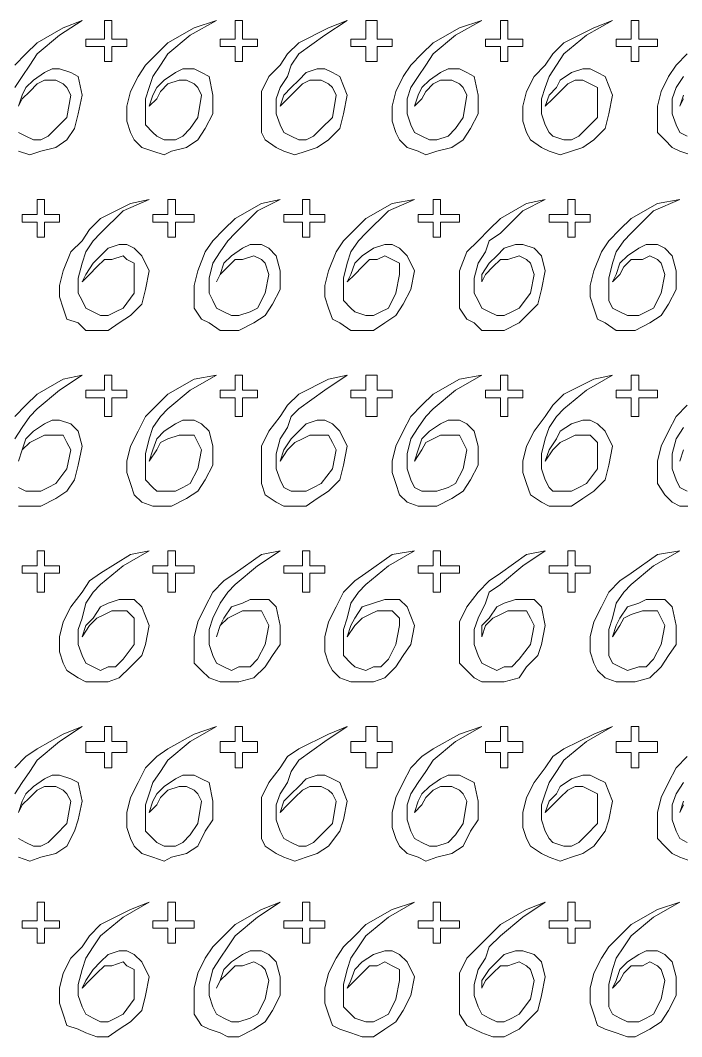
# Model space of a CAD drawing. Extents: x -66030 to 95157, y -13132 to 45879.
# Drawn here: x -7191 to -6500, y 26478 to 27540 of the extents above; entities that cross this region are included whole.
import ezdxf

# ---------------------------------------------------------------- set-up
doc = ezdxf.new("R2010")
doc.units = 0
doc.header["$LTSCALE"] = 100
doc.header["$MEASUREMENT"] = 0
doc.layers.get('0').update_dxf_attribs({"linetype": 'CONTINUOUS'})

msp = doc.modelspace()

# ---------------------------------------------------------------- linework, layer by layer
at = {"lineweight": 0}
for points in [[(-7197.3, 27469.6), (-7189.5, 27481.3), (-7181.7, 27493.1), (-7173.9, 27504.8), (-7150.5, 27524.3), (-7127, 27539.9), (-7146.6, 27532.1), (-7173.9, 27516.5), (-7185.6, 27504.8), (-7197.3, 27493.1)], [(-6494.3, 27504.8), (-6506, 27493.1), (-6513.8, 27481.3), (-6521.6, 27465.7), (-6525.5, 27450.1), (-6525.5, 27434.5), (-6525.5, 27422.8), (-6517.7, 27414.9), (-6509.9, 27407.1), (-6502.1, 27403.2), (-6490.4, 27399.3)], [(-7193.4, 27403.2), (-7181.7, 27399.3), (-7170, 27403.2), (-7154.4, 27407.1), (-7142.7, 27414.9), (-7134.8, 27426.7), (-7130.9, 27442.3), (-7127, 27461.8), (-7130.9, 27481.3), (-7138.7, 27485.3), (-7150.5, 27489.2), (-7158.3, 27489.2), (-7166.1, 27485.3), (-7177.8, 27477.4), (-7185.6, 27469.6), (-7189.5, 27461.8), (-7193.4, 27450.1)], [(-7193.4, 27450.1), (-7189.5, 27457.9), (-7181.7, 27465.7), (-7173.9, 27473.5), (-7166.1, 27477.4), (-7154.4, 27477.4), (-7146.6, 27473.5), (-7142.7, 27469.6), (-7138.7, 27461.8), (-7142.7, 27438.4), (-7154.4, 27426.7), (-7162.2, 27418.9), (-7170, 27414.9), (-7177.8, 27414.9), (-7185.6, 27418.9), (-7193.4, 27422.8)], [(-6494.3, 27418.9), (-6502.1, 27422.8), (-6506, 27430.6), (-6509.9, 27442.3), (-6509.9, 27457.9), (-6506, 27469.6), (-6498.2, 27481.3)], [(-6498.2, 27461.8), (-6502.1, 27450.1), (-6502.1, 27450.1), (-6498.2, 27457.9)], [(-7197.3, 27102.5), (-7189.5, 27114.2), (-7181.7, 27125.9), (-7173.9, 27133.7), (-7150.5, 27153.2), (-7127, 27168.9), (-7146.6, 27165), (-7173.9, 27149.3), (-7185.6, 27137.6), (-7197.3, 27125.9)], [(-6494.3, 27137.6), (-6506, 27125.9), (-6513.8, 27110.3), (-6521.6, 27094.7), (-6525.5, 27079), (-6525.5, 27067.3), (-6525.5, 27055.6), (-6517.7, 27043.9), (-6509.9, 27036.1), (-6502.1, 27032.2), (-6490.4, 27032.2)], [(-7193.4, 27032.2), (-7181.7, 27032.2), (-7170, 27032.2), (-7154.4, 27040), (-7142.7, 27047.8), (-7134.8, 27059.5), (-7130.9, 27075.1), (-7127, 27094.7), (-7130.9, 27110.3), (-7138.7, 27118.1), (-7150.5, 27122), (-7158.3, 27122), (-7166.1, 27118.1), (-7177.8, 27110.3), (-7185.6, 27102.5), (-7189.5, 27090.8), (-7193.4, 27079)], [(-6494.3, 27047.8), (-6502.1, 27051.7), (-6506, 27059.5), (-6509.9, 27071.2), (-6509.9, 27086.8), (-6506, 27102.5), (-6498.2, 27114.2)], [(-7193.4, 27079), (-7189.5, 27090.8), (-7181.7, 27098.6), (-7173.9, 27102.5), (-7166.1, 27106.4), (-7154.4, 27106.4), (-7146.6, 27106.4), (-7142.7, 27098.6), (-7138.7, 27090.8), (-7142.7, 27071.2), (-7154.4, 27055.6), (-7162.2, 27051.7), (-7170, 27047.8), (-7177.8, 27047.8), (-7185.6, 27047.8), (-7193.4, 27051.7)], [(-6498.2, 27090.8), (-6502.1, 27079), (-6502.1, 27079), (-6498.2, 27090.8)], [(-7197.3, 26731.4), (-7189.5, 26743.1), (-7181.7, 26754.8), (-7173.9, 26766.6), (-7150.5, 26786.1), (-7127, 26801.7), (-7146.6, 26793.9), (-7173.9, 26778.3), (-7185.6, 26770.5), (-7197.3, 26758.7)], [(-6494.3, 26770.5), (-6506, 26758.7), (-6513.8, 26743.1), (-6521.6, 26727.5), (-6525.5, 26711.9), (-6525.5, 26696.3), (-6525.5, 26684.5), (-6517.7, 26676.7), (-6509.9, 26668.9), (-6502.1, 26665), (-6490.4, 26661.1)], [(-7193.4, 26665), (-7181.7, 26661.1), (-7170, 26665), (-7154.4, 26668.9), (-7142.7, 26676.7), (-7134.8, 26692.3), (-7130.9, 26704.1), (-7127, 26723.6), (-7130.9, 26743.1), (-7138.7, 26747), (-7150.5, 26750.9), (-7158.3, 26750.9), (-7166.1, 26747), (-7177.8, 26739.2), (-7185.6, 26731.4), (-7189.5, 26723.6), (-7193.4, 26711.9)], [(-6494.3, 26680.6), (-6502.1, 26684.5), (-6506, 26692.3), (-6509.9, 26704.1), (-6509.9, 26719.7), (-6506, 26731.4), (-6498.2, 26743.1)], [(-7193.4, 26711.9), (-7189.5, 26719.7), (-7181.7, 26727.5), (-7173.9, 26735.3), (-7166.1, 26739.2), (-7154.4, 26739.2), (-7146.6, 26735.3), (-7142.7, 26731.4), (-7138.7, 26723.6), (-7142.7, 26700.2), (-7154.4, 26688.4), (-7162.2, 26680.6), (-7170, 26676.7), (-7177.8, 26676.7), (-7185.6, 26680.6), (-7193.4, 26684.5)], [(-6498.2, 26723.6), (-6502.1, 26711.9), (-6502.1, 26711.9), (-6498.2, 26719.7)]]:
    msp.add_lwpolyline(points, dxfattribs=at)
for points in [[(-7123.1, 27520.4), (-7115.3, 27520.4), (-7103.6, 27520.4), (-7103.6, 27532.1), (-7103.6, 27539.9), (-7099.7, 27539.9), (-7095.8, 27539.9), (-7095.8, 27532.1), (-7095.8, 27520.4), (-7088, 27520.4), (-7080.2, 27520.4), (-7080.2, 27516.5), (-7080.2, 27512.6), (-7088, 27512.6), (-7095.8, 27512.6), (-7095.8, 27504.8), (-7095.8, 27497), (-7099.7, 27497), (-7103.6, 27497), (-7103.6, 27504.8), (-7103.6, 27512.6), (-7115.3, 27512.6), (-7123.1, 27512.6), (-7123.1, 27516.5), (-7123.1, 27520.4)], [(-7056.7, 27450.1), (-7048.9, 27457.9), (-7045, 27465.7), (-7037.2, 27473.5), (-7025.5, 27477.4), (-7017.7, 27477.4), (-7009.9, 27473.5), (-7005.9, 27469.6), (-7002, 27461.8), (-7005.9, 27438.4), (-7013.8, 27426.7), (-7021.6, 27418.9), (-7029.4, 27414.9), (-7041.1, 27414.9), (-7048.9, 27418.9), (-7052.8, 27422.8), (-7060.6, 27430.6), (-7060.6, 27442.3), (-7060.6, 27457.9), (-7056.7, 27469.6), (-7052.8, 27481.3), (-7045, 27493.1), (-7037.2, 27504.8), (-7013.8, 27524.3), (-6986.4, 27539.9), (-7009.9, 27532.1), (-7037.2, 27516.5), (-7048.9, 27504.8), (-7060.6, 27493.1), (-7068.4, 27481.3), (-7076.3, 27465.7), (-7080.2, 27450.1), (-7080.2, 27434.5), (-7076.3, 27422.8), (-7072.3, 27414.9), (-7064.5, 27407.1), (-7052.8, 27403.2), (-7041.1, 27399.3), (-7033.3, 27403.2), (-7017.7, 27407.1), (-7005.9, 27414.9), (-6998.1, 27426.7), (-6990.3, 27442.3), (-6990.3, 27461.8), (-6994.2, 27481.3), (-7002, 27485.3), (-7009.9, 27489.2), (-7021.6, 27489.2), (-7029.4, 27485.3), (-7041.1, 27477.4), (-7048.9, 27469.6), (-7052.8, 27461.8), (-7056.7, 27450.1)], [(-6982.5, 27520.4), (-6974.7, 27520.4), (-6966.9, 27520.4), (-6966.9, 27532.1), (-6966.9, 27539.9), (-6963, 27539.9), (-6959.1, 27539.9), (-6959.1, 27532.1), (-6959.1, 27520.4), (-6951.3, 27520.4), (-6943.4, 27520.4), (-6943.4, 27516.5), (-6943.4, 27512.6), (-6951.3, 27512.6), (-6959.1, 27512.6), (-6959.1, 27504.8), (-6959.1, 27497), (-6963, 27497), (-6966.9, 27497), (-6966.9, 27504.8), (-6966.9, 27512.6), (-6974.7, 27512.6), (-6982.5, 27512.6), (-6982.5, 27516.5), (-6982.5, 27520.4)], [(-6920, 27450.1), (-6912.2, 27457.9), (-6904.4, 27465.7), (-6896.6, 27473.5), (-6888.8, 27477.4), (-6877, 27477.4), (-6869.2, 27473.5), (-6865.3, 27469.6), (-6861.4, 27461.8), (-6865.3, 27438.4), (-6877, 27426.7), (-6884.9, 27418.9), (-6892.7, 27414.9), (-6900.5, 27414.9), (-6908.3, 27418.9), (-6916.1, 27422.8), (-6920, 27430.6), (-6923.9, 27442.3), (-6923.9, 27457.9), (-6920, 27469.6), (-6912.2, 27481.3), (-6908.3, 27493.1), (-6900.5, 27504.8), (-6873.1, 27524.3), (-6849.7, 27539.9), (-6869.2, 27532.1), (-6900.5, 27516.5), (-6912.2, 27504.8), (-6920, 27493.1), (-6931.7, 27481.3), (-6939.5, 27465.7), (-6939.5, 27450.1), (-6939.5, 27434.5), (-6939.5, 27422.8), (-6935.6, 27414.9), (-6923.9, 27407.1), (-6916.1, 27403.2), (-6904.4, 27399.3), (-6892.7, 27403.2), (-6881, 27407.1), (-6869.2, 27414.9), (-6857.5, 27426.7), (-6853.6, 27442.3), (-6849.7, 27461.8), (-6857.5, 27481.3), (-6865.3, 27485.3), (-6873.1, 27489.2), (-6881, 27489.2), (-6892.7, 27485.3), (-6900.5, 27477.4), (-6908.3, 27469.6), (-6916.1, 27461.8), (-6920, 27450.1)], [(-6845.8, 27520.4), (-6838, 27520.4), (-6830.2, 27520.4), (-6830.2, 27532.1), (-6830.2, 27539.9), (-6822.4, 27539.9), (-6818.5, 27539.9), (-6818.5, 27532.1), (-6818.5, 27520.4), (-6810.6, 27520.4), (-6802.8, 27520.4), (-6802.8, 27516.5), (-6802.8, 27512.6), (-6810.6, 27512.6), (-6818.5, 27512.6), (-6818.5, 27504.8), (-6818.5, 27497), (-6822.4, 27497), (-6830.2, 27497), (-6830.2, 27504.8), (-6830.2, 27512.6), (-6838, 27512.6), (-6845.8, 27512.6), (-6845.8, 27516.5), (-6845.8, 27520.4)], [(-6779.4, 27450.1), (-6771.6, 27457.9), (-6767.7, 27465.7), (-6759.9, 27473.5), (-6752.1, 27477.4), (-6740.3, 27477.4), (-6732.5, 27473.5), (-6728.6, 27469.6), (-6724.7, 27461.8), (-6728.6, 27438.4), (-6736.4, 27426.7), (-6744.2, 27418.9), (-6756, 27414.9), (-6763.8, 27414.9), (-6771.6, 27418.9), (-6779.4, 27422.8), (-6783.3, 27430.6), (-6787.2, 27442.3), (-6787.2, 27457.9), (-6783.3, 27469.6), (-6775.5, 27481.3), (-6767.7, 27493.1), (-6759.9, 27504.8), (-6736.4, 27524.3), (-6709.1, 27539.9), (-6732.5, 27532.1), (-6759.9, 27516.5), (-6771.6, 27504.8), (-6783.3, 27493.1), (-6791.1, 27481.3), (-6798.9, 27465.7), (-6802.8, 27450.1), (-6802.8, 27434.5), (-6798.9, 27422.8), (-6795, 27414.9), (-6787.2, 27407.1), (-6775.5, 27403.2), (-6767.7, 27399.3), (-6756, 27403.2), (-6740.3, 27407.1), (-6728.6, 27414.9), (-6720.8, 27426.7), (-6713, 27442.3), (-6713, 27461.8), (-6716.9, 27481.3), (-6724.7, 27485.3), (-6732.5, 27489.2), (-6744.2, 27489.2), (-6752.1, 27485.3), (-6763.8, 27477.4), (-6771.6, 27469.6), (-6775.5, 27461.8), (-6779.4, 27450.1)], [(-6705.2, 27520.4), (-6697.4, 27520.4), (-6689.6, 27520.4), (-6689.6, 27532.1), (-6689.6, 27539.9), (-6685.7, 27539.9), (-6681.7, 27539.9), (-6681.7, 27532.1), (-6681.7, 27520.4), (-6673.9, 27520.4), (-6666.1, 27520.4), (-6666.1, 27516.5), (-6666.1, 27512.6), (-6673.9, 27512.6), (-6681.7, 27512.6), (-6681.7, 27504.8), (-6681.7, 27497), (-6685.7, 27497), (-6689.6, 27497), (-6689.6, 27504.8), (-6689.6, 27512.6), (-6697.4, 27512.6), (-6705.2, 27512.6), (-6705.2, 27516.5), (-6705.2, 27520.4)], [(-6642.7, 27450.1), (-6634.9, 27457.9), (-6627.1, 27465.7), (-6619.3, 27473.5), (-6611.4, 27477.4), (-6603.6, 27477.4), (-6595.8, 27473.5), (-6588, 27469.6), (-6588, 27461.8), (-6588, 27438.4), (-6599.7, 27426.7), (-6607.5, 27418.9), (-6615.3, 27414.9), (-6623.2, 27414.9), (-6634.9, 27418.9), (-6638.8, 27422.8), (-6642.7, 27430.6), (-6646.6, 27442.3), (-6646.6, 27457.9), (-6642.7, 27469.6), (-6638.8, 27481.3), (-6631, 27493.1), (-6623.2, 27504.8), (-6599.7, 27524.3), (-6572.4, 27539.9), (-6591.9, 27532.1), (-6623.2, 27516.5), (-6634.9, 27504.8), (-6642.7, 27493.1), (-6654.4, 27481.3), (-6662.2, 27465.7), (-6666.1, 27450.1), (-6666.1, 27434.5), (-6662.2, 27422.8), (-6658.3, 27414.9), (-6646.6, 27407.1), (-6638.8, 27403.2), (-6627.1, 27399.3), (-6615.3, 27403.2), (-6603.6, 27407.1), (-6591.9, 27414.9), (-6580.2, 27426.7), (-6576.3, 27442.3), (-6572.4, 27461.8), (-6580.2, 27481.3), (-6588, 27485.3), (-6595.8, 27489.2), (-6603.6, 27489.2), (-6615.3, 27485.3), (-6627.1, 27477.4), (-6631, 27469.6), (-6638.8, 27461.8), (-6642.7, 27450.1)], [(-6568.5, 27520.4), (-6560.7, 27520.4), (-6552.9, 27520.4), (-6552.9, 27532.1), (-6552.9, 27539.9), (-6548.9, 27539.9), (-6545, 27539.9), (-6545, 27532.1), (-6545, 27520.4), (-6533.3, 27520.4), (-6525.5, 27520.4), (-6525.5, 27516.5), (-6525.5, 27512.6), (-6533.3, 27512.6), (-6545, 27512.6), (-6545, 27504.8), (-6545, 27497), (-6548.9, 27497), (-6552.9, 27497), (-6552.9, 27504.8), (-6552.9, 27512.6), (-6560.7, 27512.6), (-6568.5, 27512.6), (-6568.5, 27516.5), (-6568.5, 27520.4)], [(-7189.5, 27336.8), (-7181.7, 27336.8), (-7173.9, 27336.8), (-7173.9, 27344.6), (-7173.9, 27352.5), (-7170, 27352.5), (-7166.1, 27352.5), (-7166.1, 27344.6), (-7166.1, 27336.8), (-7158.3, 27336.8), (-7150.5, 27336.8), (-7150.5, 27332.9), (-7150.5, 27329), (-7158.3, 27329), (-7166.1, 27329), (-7166.1, 27321.2), (-7166.1, 27313.4), (-7170, 27313.4), (-7173.9, 27313.4), (-7173.9, 27321.2), (-7173.9, 27329), (-7181.7, 27329), (-7189.5, 27329), (-7189.5, 27332.9), (-7189.5, 27336.8)], [(-7127, 27266.5), (-7119.2, 27274.3), (-7111.4, 27282.1), (-7103.6, 27290), (-7095.8, 27290), (-7084.1, 27293.9), (-7080.2, 27290), (-7072.3, 27286.1), (-7072.3, 27274.3), (-7072.3, 27254.8), (-7084.1, 27239.2), (-7091.9, 27235.3), (-7099.7, 27231.4), (-7107.5, 27231.4), (-7115.3, 27235.3), (-7123.1, 27239.2), (-7127, 27247), (-7130.9, 27254.8), (-7130.9, 27270.4), (-7127, 27286.1), (-7123.1, 27297.8), (-7115.3, 27309.5), (-7107.5, 27317.3), (-7084.1, 27340.7), (-7056.7, 27352.5), (-7076.3, 27348.5), (-7107.5, 27332.9), (-7119.2, 27321.2), (-7127, 27309.5), (-7138.7, 27297.8), (-7146.6, 27278.2), (-7150.5, 27262.6), (-7150.5, 27250.9), (-7146.6, 27239.2), (-7142.7, 27227.5), (-7130.9, 27223.6), (-7123.1, 27215.7), (-7111.4, 27215.7), (-7099.7, 27215.7), (-7088, 27223.6), (-7076.3, 27231.4), (-7064.5, 27243.1), (-7060.6, 27258.7), (-7056.7, 27278.2), (-7064.5, 27293.9), (-7072.3, 27301.7), (-7080.2, 27305.6), (-7088, 27305.6), (-7099.7, 27301.7), (-7107.5, 27293.9), (-7115.3, 27286.1), (-7123.1, 27274.3), (-7127, 27266.5)], [(-7052.8, 27336.8), (-7045, 27336.8), (-7037.2, 27336.8), (-7037.2, 27344.6), (-7037.2, 27352.5), (-7033.3, 27352.5), (-7029.4, 27352.5), (-7029.4, 27344.6), (-7029.4, 27336.8), (-7017.7, 27336.8), (-7009.9, 27336.8), (-7009.9, 27332.9), (-7009.9, 27329), (-7017.7, 27329), (-7029.4, 27329), (-7029.4, 27321.2), (-7029.4, 27313.4), (-7033.3, 27313.4), (-7037.2, 27313.4), (-7037.2, 27321.2), (-7037.2, 27329), (-7045, 27329), (-7052.8, 27329), (-7052.8, 27332.9), (-7052.8, 27336.8)], [(-6986.4, 27266.5), (-6982.5, 27274.3), (-6974.7, 27282.1), (-6966.9, 27290), (-6959.1, 27290), (-6947.4, 27293.9), (-6939.5, 27290), (-6935.6, 27286.1), (-6931.7, 27274.3), (-6935.6, 27254.8), (-6943.4, 27239.2), (-6951.3, 27235.3), (-6963, 27231.4), (-6970.8, 27231.4), (-6978.6, 27235.3), (-6986.4, 27239.2), (-6990.3, 27247), (-6994.2, 27254.8), (-6994.2, 27270.4), (-6990.3, 27286.1), (-6982.5, 27297.8), (-6974.7, 27309.5), (-6966.9, 27317.3), (-6943.4, 27340.7), (-6920, 27352.5), (-6939.5, 27348.5), (-6966.9, 27332.9), (-6978.6, 27321.2), (-6990.3, 27309.5), (-6998.1, 27297.8), (-7005.9, 27278.2), (-7009.9, 27262.6), (-7009.9, 27250.9), (-7009.9, 27239.2), (-7002, 27227.5), (-6994.2, 27223.6), (-6982.5, 27215.7), (-6974.7, 27215.7), (-6963, 27215.7), (-6947.4, 27223.6), (-6935.6, 27231.4), (-6927.8, 27243.1), (-6920, 27258.7), (-6920, 27278.2), (-6923.9, 27293.9), (-6931.7, 27301.7), (-6939.5, 27305.6), (-6951.3, 27305.6), (-6959.1, 27301.7), (-6970.8, 27293.9), (-6978.6, 27286.1), (-6982.5, 27274.3), (-6986.4, 27266.5)], [(-6916.1, 27336.8), (-6904.4, 27336.8), (-6896.6, 27336.8), (-6896.6, 27344.6), (-6896.6, 27352.5), (-6892.7, 27352.5), (-6888.8, 27352.5), (-6888.8, 27344.6), (-6888.8, 27336.8), (-6881, 27336.8), (-6873.1, 27336.8), (-6873.1, 27332.9), (-6873.1, 27329), (-6881, 27329), (-6888.8, 27329), (-6888.8, 27321.2), (-6888.8, 27313.4), (-6892.7, 27313.4), (-6896.6, 27313.4), (-6896.6, 27321.2), (-6896.6, 27329), (-6904.4, 27329), (-6916.1, 27329), (-6916.1, 27332.9), (-6916.1, 27336.8)], [(-6849.7, 27266.5), (-6841.9, 27274.3), (-6834.1, 27282.1), (-6826.3, 27290), (-6818.5, 27290), (-6810.6, 27293.9), (-6802.8, 27290), (-6795, 27286.1), (-6795, 27274.3), (-6798.9, 27254.8), (-6806.7, 27239.2), (-6814.6, 27235.3), (-6822.4, 27231.4), (-6830.2, 27231.4), (-6841.9, 27235.3), (-6845.8, 27239.2), (-6853.6, 27247), (-6853.6, 27254.8), (-6853.6, 27270.4), (-6849.7, 27286.1), (-6845.8, 27297.8), (-6838, 27309.5), (-6830.2, 27317.3), (-6806.7, 27340.7), (-6779.4, 27352.5), (-6802.8, 27348.5), (-6830.2, 27332.9), (-6841.9, 27321.2), (-6853.6, 27309.5), (-6861.4, 27297.8), (-6869.2, 27278.2), (-6873.1, 27262.6), (-6873.1, 27250.9), (-6869.2, 27239.2), (-6865.3, 27227.5), (-6857.5, 27223.6), (-6845.8, 27215.7), (-6834.1, 27215.7), (-6822.4, 27215.7), (-6810.6, 27223.6), (-6798.9, 27231.4), (-6791.1, 27243.1), (-6783.3, 27258.7), (-6779.4, 27278.2), (-6787.2, 27293.9), (-6795, 27301.7), (-6802.8, 27305.6), (-6810.6, 27305.6), (-6822.4, 27301.7), (-6834.1, 27293.9), (-6841.9, 27286.1), (-6845.8, 27274.3), (-6849.7, 27266.5)], [(-6775.5, 27336.8), (-6767.7, 27336.8), (-6759.9, 27336.8), (-6759.9, 27344.6), (-6759.9, 27352.5), (-6756, 27352.5), (-6752.1, 27352.5), (-6752.1, 27344.6), (-6752.1, 27336.8), (-6744.2, 27336.8), (-6732.5, 27336.8), (-6732.5, 27332.9), (-6732.5, 27329), (-6744.2, 27329), (-6752.1, 27329), (-6752.1, 27321.2), (-6752.1, 27313.4), (-6756, 27313.4), (-6759.9, 27313.4), (-6759.9, 27321.2), (-6759.9, 27329), (-6767.7, 27329), (-6775.5, 27329), (-6775.5, 27332.9), (-6775.5, 27336.8)], [(-6709.1, 27266.5), (-6705.2, 27274.3), (-6697.4, 27282.1), (-6689.6, 27290), (-6681.7, 27290), (-6670, 27293.9), (-6662.2, 27290), (-6658.3, 27286.1), (-6654.4, 27274.3), (-6658.3, 27254.8), (-6670, 27239.2), (-6677.8, 27235.3), (-6685.7, 27231.4), (-6693.5, 27231.4), (-6701.3, 27235.3), (-6709.1, 27239.2), (-6713, 27247), (-6716.9, 27254.8), (-6716.9, 27270.4), (-6713, 27286.1), (-6705.2, 27297.8), (-6701.3, 27309.5), (-6689.6, 27317.3), (-6666.1, 27340.7), (-6642.7, 27352.5), (-6662.2, 27348.5), (-6689.6, 27332.9), (-6701.3, 27321.2), (-6713, 27309.5), (-6724.7, 27297.8), (-6732.5, 27278.2), (-6732.5, 27262.6), (-6732.5, 27250.9), (-6732.5, 27239.2), (-6724.7, 27227.5), (-6716.9, 27223.6), (-6709.1, 27215.7), (-6697.4, 27215.7), (-6685.7, 27215.7), (-6670, 27223.6), (-6662.2, 27231.4), (-6650.5, 27243.1), (-6646.6, 27258.7), (-6642.7, 27278.2), (-6646.6, 27293.9), (-6654.4, 27301.7), (-6666.1, 27305.6), (-6673.9, 27305.6), (-6685.7, 27301.7), (-6693.5, 27293.9), (-6701.3, 27286.1), (-6709.1, 27274.3), (-6709.1, 27266.5)], [(-6638.8, 27336.8), (-6631, 27336.8), (-6619.3, 27336.8), (-6619.3, 27344.6), (-6619.3, 27352.5), (-6615.3, 27352.5), (-6611.4, 27352.5), (-6611.4, 27344.6), (-6611.4, 27336.8), (-6603.6, 27336.8), (-6595.8, 27336.8), (-6595.8, 27332.9), (-6595.8, 27329), (-6603.6, 27329), (-6611.4, 27329), (-6611.4, 27321.2), (-6611.4, 27313.4), (-6615.3, 27313.4), (-6619.3, 27313.4), (-6619.3, 27321.2), (-6619.3, 27329), (-6631, 27329), (-6638.8, 27329), (-6638.8, 27332.9), (-6638.8, 27336.8)], [(-6572.4, 27266.5), (-6564.6, 27274.3), (-6560.7, 27282.1), (-6552.9, 27290), (-6541.1, 27290), (-6533.3, 27293.9), (-6525.5, 27290), (-6521.6, 27286.1), (-6517.7, 27274.3), (-6521.6, 27254.8), (-6529.4, 27239.2), (-6537.2, 27235.3), (-6545, 27231.4), (-6556.8, 27231.4), (-6564.6, 27235.3), (-6572.4, 27239.2), (-6576.3, 27247), (-6576.3, 27254.8), (-6576.3, 27270.4), (-6572.4, 27286.1), (-6568.5, 27297.8), (-6560.7, 27309.5), (-6552.9, 27317.3), (-6529.4, 27340.7), (-6502.1, 27352.5), (-6525.5, 27348.5), (-6552.9, 27332.9), (-6564.6, 27321.2), (-6576.3, 27309.5), (-6584.1, 27297.8), (-6591.9, 27278.2), (-6595.8, 27262.6), (-6595.8, 27250.9), (-6591.9, 27239.2), (-6588, 27227.5), (-6580.2, 27223.6), (-6568.5, 27215.7), (-6556.8, 27215.7), (-6548.9, 27215.7), (-6533.3, 27223.6), (-6521.6, 27231.4), (-6513.8, 27243.1), (-6506, 27258.7), (-6506, 27278.2), (-6509.9, 27293.9), (-6517.7, 27301.7), (-6525.5, 27305.6), (-6537.2, 27305.6), (-6545, 27301.7), (-6556.8, 27293.9), (-6564.6, 27286.1), (-6568.5, 27274.3), (-6572.4, 27266.5)], [(-7123.1, 27153.2), (-7115.3, 27153.2), (-7103.6, 27153.2), (-7103.6, 27161.1), (-7103.6, 27168.9), (-7099.7, 27168.9), (-7095.8, 27168.9), (-7095.8, 27161.1), (-7095.8, 27153.2), (-7088, 27153.2), (-7080.2, 27153.2), (-7080.2, 27149.3), (-7080.2, 27145.4), (-7088, 27145.4), (-7095.8, 27145.4), (-7095.8, 27137.6), (-7095.8, 27125.9), (-7099.7, 27125.9), (-7103.6, 27125.9), (-7103.6, 27137.6), (-7103.6, 27145.4), (-7115.3, 27145.4), (-7123.1, 27145.4), (-7123.1, 27149.3), (-7123.1, 27153.2)], [(-7056.7, 27079), (-7048.9, 27090.8), (-7045, 27098.6), (-7037.2, 27102.5), (-7025.5, 27106.4), (-7017.7, 27106.4), (-7009.9, 27106.4), (-7005.9, 27098.6), (-7002, 27090.8), (-7005.9, 27071.2), (-7013.8, 27055.6), (-7021.6, 27051.7), (-7029.4, 27047.8), (-7041.1, 27047.8), (-7048.9, 27047.8), (-7052.8, 27051.7), (-7060.6, 27059.5), (-7060.6, 27071.2), (-7060.6, 27086.8), (-7056.7, 27102.5), (-7052.8, 27114.2), (-7045, 27125.9), (-7037.2, 27133.7), (-7013.8, 27153.2), (-6986.4, 27168.9), (-7009.9, 27165), (-7037.2, 27149.3), (-7048.9, 27137.6), (-7060.6, 27125.9), (-7068.4, 27110.3), (-7076.3, 27094.7), (-7080.2, 27079), (-7080.2, 27067.3), (-7076.3, 27055.6), (-7072.3, 27043.9), (-7064.5, 27036.1), (-7052.8, 27032.2), (-7041.1, 27032.2), (-7033.3, 27032.2), (-7017.7, 27040), (-7005.9, 27047.8), (-6998.1, 27059.5), (-6990.3, 27075.1), (-6990.3, 27094.7), (-6994.2, 27110.3), (-7002, 27118.1), (-7009.9, 27122), (-7021.6, 27122), (-7029.4, 27118.1), (-7041.1, 27110.3), (-7048.9, 27102.5), (-7052.8, 27090.8), (-7056.7, 27079)], [(-6982.5, 27153.2), (-6974.7, 27153.2), (-6966.9, 27153.2), (-6966.9, 27161.1), (-6966.9, 27168.9), (-6963, 27168.9), (-6959.1, 27168.9), (-6959.1, 27161.1), (-6959.1, 27153.2), (-6951.3, 27153.2), (-6943.4, 27153.2), (-6943.4, 27149.3), (-6943.4, 27145.4), (-6951.3, 27145.4), (-6959.1, 27145.4), (-6959.1, 27137.6), (-6959.1, 27125.9), (-6963, 27125.9), (-6966.9, 27125.9), (-6966.9, 27137.6), (-6966.9, 27145.4), (-6974.7, 27145.4), (-6982.5, 27145.4), (-6982.5, 27149.3), (-6982.5, 27153.2)], [(-6920, 27079), (-6912.2, 27090.8), (-6904.4, 27098.6), (-6896.6, 27102.5), (-6888.8, 27106.4), (-6877, 27106.4), (-6869.2, 27106.4), (-6865.3, 27098.6), (-6861.4, 27090.8), (-6865.3, 27071.2), (-6877, 27055.6), (-6884.9, 27051.7), (-6892.7, 27047.8), (-6900.5, 27047.8), (-6908.3, 27047.8), (-6916.1, 27051.7), (-6920, 27059.5), (-6923.9, 27071.2), (-6923.9, 27086.8), (-6920, 27102.5), (-6912.2, 27114.2), (-6908.3, 27125.9), (-6900.5, 27133.7), (-6873.1, 27153.2), (-6849.7, 27168.9), (-6869.2, 27165), (-6900.5, 27149.3), (-6912.2, 27137.6), (-6920, 27125.9), (-6931.7, 27110.3), (-6939.5, 27094.7), (-6939.5, 27079), (-6939.5, 27067.3), (-6939.5, 27055.6), (-6935.6, 27043.9), (-6923.9, 27036.1), (-6916.1, 27032.2), (-6904.4, 27032.2), (-6892.7, 27032.2), (-6881, 27040), (-6869.2, 27047.8), (-6857.5, 27059.5), (-6853.6, 27075.1), (-6849.7, 27094.7), (-6857.5, 27110.3), (-6865.3, 27118.1), (-6873.1, 27122), (-6881, 27122), (-6892.7, 27118.1), (-6900.5, 27110.3), (-6908.3, 27102.5), (-6916.1, 27090.8), (-6920, 27079)], [(-6845.8, 27153.2), (-6838, 27153.2), (-6830.2, 27153.2), (-6830.2, 27161.1), (-6830.2, 27168.9), (-6822.4, 27168.9), (-6818.5, 27168.9), (-6818.5, 27161.1), (-6818.5, 27153.2), (-6810.6, 27153.2), (-6802.8, 27153.2), (-6802.8, 27149.3), (-6802.8, 27145.4), (-6810.6, 27145.4), (-6818.5, 27145.4), (-6818.5, 27137.6), (-6818.5, 27125.9), (-6822.4, 27125.9), (-6830.2, 27125.9), (-6830.2, 27137.6), (-6830.2, 27145.4), (-6838, 27145.4), (-6845.8, 27145.4), (-6845.8, 27149.3), (-6845.8, 27153.2)], [(-6779.4, 27079), (-6771.6, 27090.8), (-6767.7, 27098.6), (-6759.9, 27102.5), (-6752.1, 27106.4), (-6740.3, 27106.4), (-6732.5, 27106.4), (-6728.6, 27098.6), (-6724.7, 27090.8), (-6728.6, 27071.2), (-6736.4, 27055.6), (-6744.2, 27051.7), (-6756, 27047.8), (-6763.8, 27047.8), (-6771.6, 27047.8), (-6779.4, 27051.7), (-6783.3, 27059.5), (-6787.2, 27071.2), (-6787.2, 27086.8), (-6783.3, 27102.5), (-6775.5, 27114.2), (-6767.7, 27125.9), (-6759.9, 27133.7), (-6736.4, 27153.2), (-6709.1, 27168.9), (-6732.5, 27165), (-6759.9, 27149.3), (-6771.6, 27137.6), (-6783.3, 27125.9), (-6791.1, 27110.3), (-6798.9, 27094.7), (-6802.8, 27079), (-6802.8, 27067.3), (-6798.9, 27055.6), (-6795, 27043.9), (-6787.2, 27036.1), (-6775.5, 27032.2), (-6767.7, 27032.2), (-6756, 27032.2), (-6740.3, 27040), (-6728.6, 27047.8), (-6720.8, 27059.5), (-6713, 27075.1), (-6713, 27094.7), (-6716.9, 27110.3), (-6724.7, 27118.1), (-6732.5, 27122), (-6744.2, 27122), (-6752.1, 27118.1), (-6763.8, 27110.3), (-6771.6, 27102.5), (-6775.5, 27090.8), (-6779.4, 27079)], [(-6705.2, 27153.2), (-6697.4, 27153.2), (-6689.6, 27153.2), (-6689.6, 27161.1), (-6689.6, 27168.9), (-6685.7, 27168.9), (-6681.7, 27168.9), (-6681.7, 27161.1), (-6681.7, 27153.2), (-6673.9, 27153.2), (-6666.1, 27153.2), (-6666.1, 27149.3), (-6666.1, 27145.4), (-6673.9, 27145.4), (-6681.7, 27145.4), (-6681.7, 27137.6), (-6681.7, 27125.9), (-6685.7, 27125.9), (-6689.6, 27125.9), (-6689.6, 27137.6), (-6689.6, 27145.4), (-6697.4, 27145.4), (-6705.2, 27145.4), (-6705.2, 27149.3), (-6705.2, 27153.2)], [(-6642.7, 27079), (-6634.9, 27090.8), (-6627.1, 27098.6), (-6619.3, 27102.5), (-6611.4, 27106.4), (-6603.6, 27106.4), (-6595.8, 27106.4), (-6588, 27098.6), (-6588, 27090.8), (-6588, 27071.2), (-6599.7, 27055.6), (-6607.5, 27051.7), (-6615.3, 27047.8), (-6623.2, 27047.8), (-6634.9, 27047.8), (-6638.8, 27051.7), (-6642.7, 27059.5), (-6646.6, 27071.2), (-6646.6, 27086.8), (-6642.7, 27102.5), (-6638.8, 27114.2), (-6631, 27125.9), (-6623.2, 27133.7), (-6599.7, 27153.2), (-6572.4, 27168.9), (-6591.9, 27165), (-6623.2, 27149.3), (-6634.9, 27137.6), (-6642.7, 27125.9), (-6654.4, 27110.3), (-6662.2, 27094.7), (-6666.1, 27079), (-6666.1, 27067.3), (-6662.2, 27055.6), (-6658.3, 27043.9), (-6646.6, 27036.1), (-6638.8, 27032.2), (-6627.1, 27032.2), (-6615.3, 27032.2), (-6603.6, 27040), (-6591.9, 27047.8), (-6580.2, 27059.5), (-6576.3, 27075.1), (-6572.4, 27094.7), (-6580.2, 27110.3), (-6588, 27118.1), (-6595.8, 27122), (-6603.6, 27122), (-6615.3, 27118.1), (-6627.1, 27110.3), (-6631, 27102.5), (-6638.8, 27090.8), (-6642.7, 27079)], [(-6568.5, 27153.2), (-6560.7, 27153.2), (-6552.9, 27153.2), (-6552.9, 27161.1), (-6552.9, 27168.9), (-6548.9, 27168.9), (-6545, 27168.9), (-6545, 27161.1), (-6545, 27153.2), (-6533.3, 27153.2), (-6525.5, 27153.2), (-6525.5, 27149.3), (-6525.5, 27145.4), (-6533.3, 27145.4), (-6545, 27145.4), (-6545, 27137.6), (-6545, 27125.9), (-6548.9, 27125.9), (-6552.9, 27125.9), (-6552.9, 27137.6), (-6552.9, 27145.4), (-6560.7, 27145.4), (-6568.5, 27145.4), (-6568.5, 27149.3), (-6568.5, 27153.2)], [(-7189.5, 26969.7), (-7181.7, 26969.7), (-7173.9, 26969.7), (-7173.9, 26977.5), (-7173.9, 26985.3), (-7170, 26985.3), (-7166.1, 26985.3), (-7166.1, 26977.5), (-7166.1, 26969.7), (-7158.3, 26969.7), (-7150.5, 26969.7), (-7150.5, 26965.8), (-7150.5, 26961.9), (-7158.3, 26961.9), (-7166.1, 26961.9), (-7166.1, 26950.1), (-7166.1, 26942.3), (-7170, 26942.3), (-7173.9, 26942.3), (-7173.9, 26950.1), (-7173.9, 26961.9), (-7181.7, 26961.9), (-7189.5, 26961.9), (-7189.5, 26965.8), (-7189.5, 26969.7)], [(-7127, 26895.5), (-7119.2, 26907.2), (-7111.4, 26915), (-7103.6, 26918.9), (-7095.8, 26922.8), (-7084.1, 26922.8), (-7080.2, 26922.8), (-7072.3, 26915), (-7072.3, 26907.2), (-7072.3, 26887.6), (-7084.1, 26872), (-7091.9, 26864.2), (-7099.7, 26864.2), (-7107.5, 26860.3), (-7115.3, 26864.2), (-7123.1, 26868.1), (-7127, 26875.9), (-7130.9, 26887.6), (-7130.9, 26903.3), (-7127, 26915), (-7123.1, 26930.6), (-7115.3, 26942.3), (-7107.5, 26950.1), (-7084.1, 26969.7), (-7056.7, 26985.3), (-7076.3, 26981.4), (-7107.5, 26961.9), (-7119.2, 26954), (-7127, 26942.3), (-7138.7, 26926.7), (-7146.6, 26911.1), (-7150.5, 26895.5), (-7150.5, 26879.8), (-7146.6, 26868.1), (-7142.7, 26860.3), (-7130.9, 26852.5), (-7123.1, 26848.6), (-7111.4, 26848.6), (-7099.7, 26848.6), (-7088, 26852.5), (-7076.3, 26864.2), (-7064.5, 26875.9), (-7060.6, 26887.6), (-7056.7, 26907.2), (-7064.5, 26926.7), (-7072.3, 26934.5), (-7080.2, 26934.5), (-7088, 26934.5), (-7099.7, 26930.6), (-7107.5, 26926.7), (-7115.3, 26915), (-7123.1, 26907.2), (-7127, 26895.5)], [(-7052.8, 26969.7), (-7045, 26969.7), (-7037.2, 26969.7), (-7037.2, 26977.5), (-7037.2, 26985.3), (-7033.3, 26985.3), (-7029.4, 26985.3), (-7029.4, 26977.5), (-7029.4, 26969.7), (-7017.7, 26969.7), (-7009.9, 26969.7), (-7009.9, 26965.8), (-7009.9, 26961.9), (-7017.7, 26961.9), (-7029.4, 26961.9), (-7029.4, 26950.1), (-7029.4, 26942.3), (-7033.3, 26942.3), (-7037.2, 26942.3), (-7037.2, 26950.1), (-7037.2, 26961.9), (-7045, 26961.9), (-7052.8, 26961.9), (-7052.8, 26965.8), (-7052.8, 26969.7)], [(-6986.4, 26895.5), (-6982.5, 26907.2), (-6974.7, 26915), (-6966.9, 26918.9), (-6959.1, 26922.8), (-6947.4, 26922.8), (-6939.5, 26922.8), (-6935.6, 26915), (-6931.7, 26907.2), (-6935.6, 26887.6), (-6943.4, 26872), (-6951.3, 26864.2), (-6963, 26864.2), (-6970.8, 26860.3), (-6978.6, 26864.2), (-6986.4, 26868.1), (-6990.3, 26875.9), (-6994.2, 26887.6), (-6994.2, 26903.3), (-6990.3, 26915), (-6982.5, 26930.6), (-6974.7, 26942.3), (-6966.9, 26950.1), (-6943.4, 26969.7), (-6920, 26985.3), (-6939.5, 26981.4), (-6966.9, 26961.9), (-6978.6, 26954), (-6990.3, 26942.3), (-6998.1, 26926.7), (-7005.9, 26911.1), (-7009.9, 26895.5), (-7009.9, 26879.8), (-7009.9, 26868.1), (-7002, 26860.3), (-6994.2, 26852.5), (-6982.5, 26848.6), (-6974.7, 26848.6), (-6963, 26848.6), (-6947.4, 26852.5), (-6935.6, 26864.2), (-6927.8, 26875.9), (-6920, 26887.6), (-6920, 26907.2), (-6923.9, 26926.7), (-6931.7, 26934.5), (-6939.5, 26934.5), (-6951.3, 26934.5), (-6959.1, 26930.6), (-6970.8, 26926.7), (-6978.6, 26915), (-6982.5, 26907.2), (-6986.4, 26895.5)], [(-6916.1, 26969.7), (-6904.4, 26969.7), (-6896.6, 26969.7), (-6896.6, 26977.5), (-6896.6, 26985.3), (-6892.7, 26985.3), (-6888.8, 26985.3), (-6888.8, 26977.5), (-6888.8, 26969.7), (-6881, 26969.7), (-6873.1, 26969.7), (-6873.1, 26965.8), (-6873.1, 26961.9), (-6881, 26961.9), (-6888.8, 26961.9), (-6888.8, 26950.1), (-6888.8, 26942.3), (-6892.7, 26942.3), (-6896.6, 26942.3), (-6896.6, 26950.1), (-6896.6, 26961.9), (-6904.4, 26961.9), (-6916.1, 26961.9), (-6916.1, 26965.8), (-6916.1, 26969.7)], [(-6849.7, 26895.5), (-6841.9, 26907.2), (-6834.1, 26915), (-6826.3, 26918.9), (-6818.5, 26922.8), (-6810.6, 26922.8), (-6802.8, 26922.8), (-6795, 26915), (-6795, 26907.2), (-6798.9, 26887.6), (-6806.7, 26872), (-6814.6, 26864.2), (-6822.4, 26864.2), (-6830.2, 26860.3), (-6841.9, 26864.2), (-6845.8, 26868.1), (-6853.6, 26875.9), (-6853.6, 26887.6), (-6853.6, 26903.3), (-6849.7, 26915), (-6845.8, 26930.6), (-6838, 26942.3), (-6830.2, 26950.1), (-6806.7, 26969.7), (-6779.4, 26985.3), (-6802.8, 26981.4), (-6830.2, 26961.9), (-6841.9, 26954), (-6853.6, 26942.3), (-6861.4, 26926.7), (-6869.2, 26911.1), (-6873.1, 26895.5), (-6873.1, 26879.8), (-6869.2, 26868.1), (-6865.3, 26860.3), (-6857.5, 26852.5), (-6845.8, 26848.6), (-6834.1, 26848.6), (-6822.4, 26848.6), (-6810.6, 26852.5), (-6798.9, 26864.2), (-6791.1, 26875.9), (-6783.3, 26887.6), (-6779.4, 26907.2), (-6787.2, 26926.7), (-6795, 26934.5), (-6802.8, 26934.5), (-6810.6, 26934.5), (-6822.4, 26930.6), (-6834.1, 26926.7), (-6841.9, 26915), (-6845.8, 26907.2), (-6849.7, 26895.5)], [(-6775.5, 26969.7), (-6767.7, 26969.7), (-6759.9, 26969.7), (-6759.9, 26977.5), (-6759.9, 26985.3), (-6756, 26985.3), (-6752.1, 26985.3), (-6752.1, 26977.5), (-6752.1, 26969.7), (-6744.2, 26969.7), (-6732.5, 26969.7), (-6732.5, 26965.8), (-6732.5, 26961.9), (-6744.2, 26961.9), (-6752.1, 26961.9), (-6752.1, 26950.1), (-6752.1, 26942.3), (-6756, 26942.3), (-6759.9, 26942.3), (-6759.9, 26950.1), (-6759.9, 26961.9), (-6767.7, 26961.9), (-6775.5, 26961.9), (-6775.5, 26965.8), (-6775.5, 26969.7)], [(-6709.1, 26895.5), (-6705.2, 26907.2), (-6697.4, 26915), (-6689.6, 26918.9), (-6681.7, 26922.8), (-6670, 26922.8), (-6662.2, 26922.8), (-6658.3, 26915), (-6654.4, 26907.2), (-6658.3, 26887.6), (-6670, 26872), (-6677.8, 26864.2), (-6685.7, 26864.2), (-6693.5, 26860.3), (-6701.3, 26864.2), (-6709.1, 26868.1), (-6713, 26875.9), (-6716.9, 26887.6), (-6716.9, 26903.3), (-6713, 26915), (-6705.2, 26930.6), (-6701.3, 26942.3), (-6689.6, 26950.1), (-6666.1, 26969.7), (-6642.7, 26985.3), (-6662.2, 26981.4), (-6689.6, 26961.9), (-6701.3, 26954), (-6713, 26942.3), (-6724.7, 26926.7), (-6732.5, 26911.1), (-6732.5, 26895.5), (-6732.5, 26879.8), (-6732.5, 26868.1), (-6724.7, 26860.3), (-6716.9, 26852.5), (-6709.1, 26848.6), (-6697.4, 26848.6), (-6685.7, 26848.6), (-6670, 26852.5), (-6662.2, 26864.2), (-6650.5, 26875.9), (-6646.6, 26887.6), (-6642.7, 26907.2), (-6646.6, 26926.7), (-6654.4, 26934.5), (-6666.1, 26934.5), (-6673.9, 26934.5), (-6685.7, 26930.6), (-6693.5, 26926.7), (-6701.3, 26915), (-6709.1, 26907.2), (-6709.1, 26895.5)], [(-6638.8, 26969.7), (-6631, 26969.7), (-6619.3, 26969.7), (-6619.3, 26977.5), (-6619.3, 26985.3), (-6615.3, 26985.3), (-6611.4, 26985.3), (-6611.4, 26977.5), (-6611.4, 26969.7), (-6603.6, 26969.7), (-6595.8, 26969.7), (-6595.8, 26965.8), (-6595.8, 26961.9), (-6603.6, 26961.9), (-6611.4, 26961.9), (-6611.4, 26950.1), (-6611.4, 26942.3), (-6615.3, 26942.3), (-6619.3, 26942.3), (-6619.3, 26950.1), (-6619.3, 26961.9), (-6631, 26961.9), (-6638.8, 26961.9), (-6638.8, 26965.8), (-6638.8, 26969.7)], [(-6572.4, 26895.5), (-6564.6, 26907.2), (-6560.7, 26915), (-6552.9, 26918.9), (-6541.1, 26922.8), (-6533.3, 26922.8), (-6525.5, 26922.8), (-6521.6, 26915), (-6517.7, 26907.2), (-6521.6, 26887.6), (-6529.4, 26872), (-6537.2, 26864.2), (-6545, 26864.2), (-6556.8, 26860.3), (-6564.6, 26864.2), (-6572.4, 26868.1), (-6576.3, 26875.9), (-6576.3, 26887.6), (-6576.3, 26903.3), (-6572.4, 26915), (-6568.5, 26930.6), (-6560.7, 26942.3), (-6552.9, 26950.1), (-6529.4, 26969.7), (-6502.1, 26985.3), (-6525.5, 26981.4), (-6552.9, 26961.9), (-6564.6, 26954), (-6576.3, 26942.3), (-6584.1, 26926.7), (-6591.9, 26911.1), (-6595.8, 26895.5), (-6595.8, 26879.8), (-6591.9, 26868.1), (-6588, 26860.3), (-6580.2, 26852.5), (-6568.5, 26848.6), (-6556.8, 26848.6), (-6548.9, 26848.6), (-6533.3, 26852.5), (-6521.6, 26864.2), (-6513.8, 26875.9), (-6506, 26887.6), (-6506, 26907.2), (-6509.9, 26926.7), (-6517.7, 26934.5), (-6525.5, 26934.5), (-6537.2, 26934.5), (-6545, 26930.6), (-6556.8, 26926.7), (-6564.6, 26915), (-6568.5, 26907.2), (-6572.4, 26895.5)], [(-7123.1, 26786.1), (-7115.3, 26786.1), (-7103.6, 26786.1), (-7103.6, 26793.9), (-7103.6, 26801.7), (-7099.7, 26801.7), (-7095.8, 26801.7), (-7095.8, 26793.9), (-7095.8, 26786.1), (-7088, 26786.1), (-7080.2, 26786.1), (-7080.2, 26778.3), (-7080.2, 26774.4), (-7088, 26774.4), (-7095.8, 26774.4), (-7095.8, 26766.6), (-7095.8, 26758.7), (-7099.7, 26758.7), (-7103.6, 26758.7), (-7103.6, 26766.6), (-7103.6, 26774.4), (-7115.3, 26774.4), (-7123.1, 26774.4), (-7123.1, 26778.3), (-7123.1, 26786.1)], [(-7056.7, 26711.9), (-7048.9, 26719.7), (-7045, 26727.5), (-7037.2, 26735.3), (-7025.5, 26739.2), (-7017.7, 26739.2), (-7009.9, 26735.3), (-7005.9, 26731.4), (-7002, 26723.6), (-7005.9, 26700.2), (-7013.8, 26688.4), (-7021.6, 26680.6), (-7029.4, 26676.7), (-7041.1, 26676.7), (-7048.9, 26680.6), (-7052.8, 26684.5), (-7060.6, 26692.3), (-7060.6, 26704.1), (-7060.6, 26719.7), (-7056.7, 26731.4), (-7052.8, 26743.1), (-7045, 26754.8), (-7037.2, 26766.6), (-7013.8, 26786.1), (-6986.4, 26801.7), (-7009.9, 26793.9), (-7037.2, 26778.3), (-7048.9, 26770.5), (-7060.6, 26758.7), (-7068.4, 26743.1), (-7076.3, 26727.5), (-7080.2, 26711.9), (-7080.2, 26696.3), (-7076.3, 26684.5), (-7072.3, 26676.7), (-7064.5, 26668.9), (-7052.8, 26665), (-7041.1, 26661.1), (-7033.3, 26665), (-7017.7, 26668.9), (-7005.9, 26676.7), (-6998.1, 26692.3), (-6990.3, 26704.1), (-6990.3, 26723.6), (-6994.2, 26743.1), (-7002, 26747), (-7009.9, 26750.9), (-7021.6, 26750.9), (-7029.4, 26747), (-7041.1, 26739.2), (-7048.9, 26731.4), (-7052.8, 26723.6), (-7056.7, 26711.9)], [(-6982.5, 26786.1), (-6974.7, 26786.1), (-6966.9, 26786.1), (-6966.9, 26793.9), (-6966.9, 26801.7), (-6963, 26801.7), (-6959.1, 26801.7), (-6959.1, 26793.9), (-6959.1, 26786.1), (-6951.3, 26786.1), (-6943.4, 26786.1), (-6943.4, 26778.3), (-6943.4, 26774.4), (-6951.3, 26774.4), (-6959.1, 26774.4), (-6959.1, 26766.6), (-6959.1, 26758.7), (-6963, 26758.7), (-6966.9, 26758.7), (-6966.9, 26766.6), (-6966.9, 26774.4), (-6974.7, 26774.4), (-6982.5, 26774.4), (-6982.5, 26778.3), (-6982.5, 26786.1)], [(-6920, 26711.9), (-6912.2, 26719.7), (-6904.4, 26727.5), (-6896.6, 26735.3), (-6888.8, 26739.2), (-6877, 26739.2), (-6869.2, 26735.3), (-6865.3, 26731.4), (-6861.4, 26723.6), (-6865.3, 26700.2), (-6877, 26688.4), (-6884.9, 26680.6), (-6892.7, 26676.7), (-6900.5, 26676.7), (-6908.3, 26680.6), (-6916.1, 26684.5), (-6920, 26692.3), (-6923.9, 26704.1), (-6923.9, 26719.7), (-6920, 26731.4), (-6912.2, 26743.1), (-6908.3, 26754.8), (-6900.5, 26766.6), (-6873.1, 26786.1), (-6849.7, 26801.7), (-6869.2, 26793.9), (-6900.5, 26778.3), (-6912.2, 26770.5), (-6920, 26758.7), (-6931.7, 26743.1), (-6939.5, 26727.5), (-6939.5, 26711.9), (-6939.5, 26696.3), (-6939.5, 26684.5), (-6935.6, 26676.7), (-6923.9, 26668.9), (-6916.1, 26665), (-6904.4, 26661.1), (-6892.7, 26665), (-6881, 26668.9), (-6869.2, 26676.7), (-6857.5, 26692.3), (-6853.6, 26704.1), (-6849.7, 26723.6), (-6857.5, 26743.1), (-6865.3, 26747), (-6873.1, 26750.9), (-6881, 26750.9), (-6892.7, 26747), (-6900.5, 26739.2), (-6908.3, 26731.4), (-6916.1, 26723.6), (-6920, 26711.9)], [(-6845.8, 26786.1), (-6838, 26786.1), (-6830.2, 26786.1), (-6830.2, 26793.9), (-6830.2, 26801.7), (-6822.4, 26801.7), (-6818.5, 26801.7), (-6818.5, 26793.9), (-6818.5, 26786.1), (-6810.6, 26786.1), (-6802.8, 26786.1), (-6802.8, 26778.3), (-6802.8, 26774.4), (-6810.6, 26774.4), (-6818.5, 26774.4), (-6818.5, 26766.6), (-6818.5, 26758.7), (-6822.4, 26758.7), (-6830.2, 26758.7), (-6830.2, 26766.6), (-6830.2, 26774.4), (-6838, 26774.4), (-6845.8, 26774.4), (-6845.8, 26778.3), (-6845.8, 26786.1)], [(-6779.4, 26711.9), (-6771.6, 26719.7), (-6767.7, 26727.5), (-6759.9, 26735.3), (-6752.1, 26739.2), (-6740.3, 26739.2), (-6732.5, 26735.3), (-6728.6, 26731.4), (-6724.7, 26723.6), (-6728.6, 26700.2), (-6736.4, 26688.4), (-6744.2, 26680.6), (-6756, 26676.7), (-6763.8, 26676.7), (-6771.6, 26680.6), (-6779.4, 26684.5), (-6783.3, 26692.3), (-6787.2, 26704.1), (-6787.2, 26719.7), (-6783.3, 26731.4), (-6775.5, 26743.1), (-6767.7, 26754.8), (-6759.9, 26766.6), (-6736.4, 26786.1), (-6709.1, 26801.7), (-6732.5, 26793.9), (-6759.9, 26778.3), (-6771.6, 26770.5), (-6783.3, 26758.7), (-6791.1, 26743.1), (-6798.9, 26727.5), (-6802.8, 26711.9), (-6802.8, 26696.3), (-6798.9, 26684.5), (-6795, 26676.7), (-6787.2, 26668.9), (-6775.5, 26665), (-6767.7, 26661.1), (-6756, 26665), (-6740.3, 26668.9), (-6728.6, 26676.7), (-6720.8, 26692.3), (-6713, 26704.1), (-6713, 26723.6), (-6716.9, 26743.1), (-6724.7, 26747), (-6732.5, 26750.9), (-6744.2, 26750.9), (-6752.1, 26747), (-6763.8, 26739.2), (-6771.6, 26731.4), (-6775.5, 26723.6), (-6779.4, 26711.9)], [(-6705.2, 26786.1), (-6697.4, 26786.1), (-6689.6, 26786.1), (-6689.6, 26793.9), (-6689.6, 26801.7), (-6685.7, 26801.7), (-6681.7, 26801.7), (-6681.7, 26793.9), (-6681.7, 26786.1), (-6673.9, 26786.1), (-6666.1, 26786.1), (-6666.1, 26778.3), (-6666.1, 26774.4), (-6673.9, 26774.4), (-6681.7, 26774.4), (-6681.7, 26766.6), (-6681.7, 26758.7), (-6685.7, 26758.7), (-6689.6, 26758.7), (-6689.6, 26766.6), (-6689.6, 26774.4), (-6697.4, 26774.4), (-6705.2, 26774.4), (-6705.2, 26778.3), (-6705.2, 26786.1)], [(-6642.7, 26711.9), (-6634.9, 26719.7), (-6627.1, 26727.5), (-6619.3, 26735.3), (-6611.4, 26739.2), (-6603.6, 26739.2), (-6595.8, 26735.3), (-6588, 26731.4), (-6588, 26723.6), (-6588, 26700.2), (-6599.7, 26688.4), (-6607.5, 26680.6), (-6615.3, 26676.7), (-6623.2, 26676.7), (-6634.9, 26680.6), (-6638.8, 26684.5), (-6642.7, 26692.3), (-6646.6, 26704.1), (-6646.6, 26719.7), (-6642.7, 26731.4), (-6638.8, 26743.1), (-6631, 26754.8), (-6623.2, 26766.6), (-6599.7, 26786.1), (-6572.4, 26801.7), (-6591.9, 26793.9), (-6623.2, 26778.3), (-6634.9, 26770.5), (-6642.7, 26758.7), (-6654.4, 26743.1), (-6662.2, 26727.5), (-6666.1, 26711.9), (-6666.1, 26696.3), (-6662.2, 26684.5), (-6658.3, 26676.7), (-6646.6, 26668.9), (-6638.8, 26665), (-6627.1, 26661.1), (-6615.3, 26665), (-6603.6, 26668.9), (-6591.9, 26676.7), (-6580.2, 26692.3), (-6576.3, 26704.1), (-6572.4, 26723.6), (-6580.2, 26743.1), (-6588, 26747), (-6595.8, 26750.9), (-6603.6, 26750.9), (-6615.3, 26747), (-6627.1, 26739.2), (-6631, 26731.4), (-6638.8, 26723.6), (-6642.7, 26711.9)], [(-6568.5, 26786.1), (-6560.7, 26786.1), (-6552.9, 26786.1), (-6552.9, 26793.9), (-6552.9, 26801.7), (-6548.9, 26801.7), (-6545, 26801.7), (-6545, 26793.9), (-6545, 26786.1), (-6533.3, 26786.1), (-6525.5, 26786.1), (-6525.5, 26778.3), (-6525.5, 26774.4), (-6533.3, 26774.4), (-6545, 26774.4), (-6545, 26766.6), (-6545, 26758.7), (-6548.9, 26758.7), (-6552.9, 26758.7), (-6552.9, 26766.6), (-6552.9, 26774.4), (-6560.7, 26774.4), (-6568.5, 26774.4), (-6568.5, 26778.3), (-6568.5, 26786.1)], [(-7189.5, 26598.6), (-7181.7, 26598.6), (-7173.9, 26598.6), (-7173.9, 26606.4), (-7173.9, 26618.1), (-7170, 26618.1), (-7166.1, 26618.1), (-7166.1, 26606.4), (-7166.1, 26598.6), (-7158.3, 26598.6), (-7150.5, 26598.6), (-7150.5, 26594.7), (-7150.5, 26590.8), (-7158.3, 26590.8), (-7166.1, 26590.8), (-7166.1, 26583), (-7166.1, 26575.2), (-7170, 26575.2), (-7173.9, 26575.2), (-7173.9, 26583), (-7173.9, 26590.8), (-7181.7, 26590.8), (-7189.5, 26590.8), (-7189.5, 26594.7), (-7189.5, 26598.6)], [(-7127, 26528.3), (-7119.2, 26536.1), (-7111.4, 26543.9), (-7103.6, 26551.7), (-7095.8, 26551.7), (-7084.1, 26555.6), (-7080.2, 26551.7), (-7072.3, 26547.8), (-7072.3, 26536.1), (-7072.3, 26516.6), (-7084.1, 26501), (-7091.9, 26497), (-7099.7, 26493.1), (-7107.5, 26493.1), (-7115.3, 26497), (-7123.1, 26501), (-7127, 26508.8), (-7130.9, 26520.5), (-7130.9, 26532.2), (-7127, 26547.8), (-7123.1, 26559.5), (-7115.3, 26571.3), (-7107.5, 26583), (-7084.1, 26602.5), (-7056.7, 26618.1), (-7076.3, 26610.3), (-7107.5, 26594.7), (-7119.2, 26583), (-7127, 26571.3), (-7138.7, 26559.5), (-7146.6, 26543.9), (-7150.5, 26528.3), (-7150.5, 26512.7), (-7146.6, 26501), (-7142.7, 26489.2), (-7130.9, 26485.3), (-7123.1, 26481.4), (-7111.4, 26477.5), (-7099.7, 26477.5), (-7088, 26485.3), (-7076.3, 26493.1), (-7064.5, 26504.9), (-7060.6, 26520.5), (-7056.7, 26540), (-7064.5, 26555.6), (-7072.3, 26563.4), (-7080.2, 26567.4), (-7088, 26567.4), (-7099.7, 26563.4), (-7107.5, 26555.6), (-7115.3, 26547.8), (-7123.1, 26536.1), (-7127, 26528.3)], [(-7052.8, 26598.6), (-7045, 26598.6), (-7037.2, 26598.6), (-7037.2, 26606.4), (-7037.2, 26618.1), (-7033.3, 26618.1), (-7029.4, 26618.1), (-7029.4, 26606.4), (-7029.4, 26598.6), (-7017.7, 26598.6), (-7009.9, 26598.6), (-7009.9, 26594.7), (-7009.9, 26590.8), (-7017.7, 26590.8), (-7029.4, 26590.8), (-7029.4, 26583), (-7029.4, 26575.2), (-7033.3, 26575.2), (-7037.2, 26575.2), (-7037.2, 26583), (-7037.2, 26590.8), (-7045, 26590.8), (-7052.8, 26590.8), (-7052.8, 26594.7), (-7052.8, 26598.6)], [(-6986.4, 26528.3), (-6982.5, 26536.1), (-6974.7, 26543.9), (-6966.9, 26551.7), (-6959.1, 26551.7), (-6947.4, 26555.6), (-6939.5, 26551.7), (-6935.6, 26547.8), (-6931.7, 26536.1), (-6935.6, 26516.6), (-6943.4, 26501), (-6951.3, 26497), (-6963, 26493.1), (-6970.8, 26493.1), (-6978.6, 26497), (-6986.4, 26501), (-6990.3, 26508.8), (-6994.2, 26520.5), (-6994.2, 26532.2), (-6990.3, 26547.8), (-6982.5, 26559.5), (-6974.7, 26571.3), (-6966.9, 26583), (-6943.4, 26602.5), (-6920, 26618.1), (-6939.5, 26610.3), (-6966.9, 26594.7), (-6978.6, 26583), (-6990.3, 26571.3), (-6998.1, 26559.5), (-7005.9, 26543.9), (-7009.9, 26528.3), (-7009.9, 26512.7), (-7009.9, 26501), (-7002, 26489.2), (-6994.2, 26485.3), (-6982.5, 26481.4), (-6974.7, 26477.5), (-6963, 26477.5), (-6947.4, 26485.3), (-6935.6, 26493.1), (-6927.8, 26504.9), (-6920, 26520.5), (-6920, 26540), (-6923.9, 26555.6), (-6931.7, 26563.4), (-6939.5, 26567.4), (-6951.3, 26567.4), (-6959.1, 26563.4), (-6970.8, 26555.6), (-6978.6, 26547.8), (-6982.5, 26536.1), (-6986.4, 26528.3)], [(-6916.1, 26598.6), (-6904.4, 26598.6), (-6896.6, 26598.6), (-6896.6, 26606.4), (-6896.6, 26618.1), (-6892.7, 26618.1), (-6888.8, 26618.1), (-6888.8, 26606.4), (-6888.8, 26598.6), (-6881, 26598.6), (-6873.1, 26598.6), (-6873.1, 26594.7), (-6873.1, 26590.8), (-6881, 26590.8), (-6888.8, 26590.8), (-6888.8, 26583), (-6888.8, 26575.2), (-6892.7, 26575.2), (-6896.6, 26575.2), (-6896.6, 26583), (-6896.6, 26590.8), (-6904.4, 26590.8), (-6916.1, 26590.8), (-6916.1, 26594.7), (-6916.1, 26598.6)], [(-6849.7, 26528.3), (-6841.9, 26536.1), (-6834.1, 26543.9), (-6826.3, 26551.7), (-6818.5, 26551.7), (-6810.6, 26555.6), (-6802.8, 26551.7), (-6795, 26547.8), (-6795, 26536.1), (-6798.9, 26516.6), (-6806.7, 26501), (-6814.6, 26497), (-6822.4, 26493.1), (-6830.2, 26493.1), (-6841.9, 26497), (-6845.8, 26501), (-6853.6, 26508.8), (-6853.6, 26520.5), (-6853.6, 26532.2), (-6849.7, 26547.8), (-6845.8, 26559.5), (-6838, 26571.3), (-6830.2, 26583), (-6806.7, 26602.5), (-6779.4, 26618.1), (-6802.8, 26610.3), (-6830.2, 26594.7), (-6841.9, 26583), (-6853.6, 26571.3), (-6861.4, 26559.5), (-6869.2, 26543.9), (-6873.1, 26528.3), (-6873.1, 26512.7), (-6869.2, 26501), (-6865.3, 26489.2), (-6857.5, 26485.3), (-6845.8, 26481.4), (-6834.1, 26477.5), (-6822.4, 26477.5), (-6810.6, 26485.3), (-6798.9, 26493.1), (-6791.1, 26504.9), (-6783.3, 26520.5), (-6779.4, 26540), (-6787.2, 26555.6), (-6795, 26563.4), (-6802.8, 26567.4), (-6810.6, 26567.4), (-6822.4, 26563.4), (-6834.1, 26555.6), (-6841.9, 26547.8), (-6845.8, 26536.1), (-6849.7, 26528.3)], [(-6775.5, 26598.6), (-6767.7, 26598.6), (-6759.9, 26598.6), (-6759.9, 26606.4), (-6759.9, 26618.1), (-6756, 26618.1), (-6752.1, 26618.1), (-6752.1, 26606.4), (-6752.1, 26598.6), (-6744.2, 26598.6), (-6732.5, 26598.6), (-6732.5, 26594.7), (-6732.5, 26590.8), (-6744.2, 26590.8), (-6752.1, 26590.8), (-6752.1, 26583), (-6752.1, 26575.2), (-6756, 26575.2), (-6759.9, 26575.2), (-6759.9, 26583), (-6759.9, 26590.8), (-6767.7, 26590.8), (-6775.5, 26590.8), (-6775.5, 26594.7), (-6775.5, 26598.6)], [(-6709.1, 26528.3), (-6705.2, 26536.1), (-6697.4, 26543.9), (-6689.6, 26551.7), (-6681.7, 26551.7), (-6670, 26555.6), (-6662.2, 26551.7), (-6658.3, 26547.8), (-6654.4, 26536.1), (-6658.3, 26516.6), (-6670, 26501), (-6677.8, 26497), (-6685.7, 26493.1), (-6693.5, 26493.1), (-6701.3, 26497), (-6709.1, 26501), (-6713, 26508.8), (-6716.9, 26520.5), (-6716.9, 26532.2), (-6713, 26547.8), (-6705.2, 26559.5), (-6701.3, 26571.3), (-6689.6, 26583), (-6666.1, 26602.5), (-6642.7, 26618.1), (-6662.2, 26610.3), (-6689.6, 26594.7), (-6701.3, 26583), (-6713, 26571.3), (-6724.7, 26559.5), (-6732.5, 26543.9), (-6732.5, 26528.3), (-6732.5, 26512.7), (-6732.5, 26501), (-6724.7, 26489.2), (-6716.9, 26485.3), (-6709.1, 26481.4), (-6697.4, 26477.5), (-6685.7, 26477.5), (-6670, 26485.3), (-6662.2, 26493.1), (-6650.5, 26504.9), (-6646.6, 26520.5), (-6642.7, 26540), (-6646.6, 26555.6), (-6654.4, 26563.4), (-6666.1, 26567.4), (-6673.9, 26567.4), (-6685.7, 26563.4), (-6693.5, 26555.6), (-6701.3, 26547.8), (-6709.1, 26536.1), (-6709.1, 26528.3)], [(-6638.8, 26598.6), (-6631, 26598.6), (-6619.3, 26598.6), (-6619.3, 26606.4), (-6619.3, 26618.1), (-6615.3, 26618.1), (-6611.4, 26618.1), (-6611.4, 26606.4), (-6611.4, 26598.6), (-6603.6, 26598.6), (-6595.8, 26598.6), (-6595.8, 26594.7), (-6595.8, 26590.8), (-6603.6, 26590.8), (-6611.4, 26590.8), (-6611.4, 26583), (-6611.4, 26575.2), (-6615.3, 26575.2), (-6619.3, 26575.2), (-6619.3, 26583), (-6619.3, 26590.8), (-6631, 26590.8), (-6638.8, 26590.8), (-6638.8, 26594.7), (-6638.8, 26598.6)], [(-6572.4, 26528.3), (-6564.6, 26536.1), (-6560.7, 26543.9), (-6552.9, 26551.7), (-6541.1, 26551.7), (-6533.3, 26555.6), (-6525.5, 26551.7), (-6521.6, 26547.8), (-6517.7, 26536.1), (-6521.6, 26516.6), (-6529.4, 26501), (-6537.2, 26497), (-6545, 26493.1), (-6556.8, 26493.1), (-6564.6, 26497), (-6572.4, 26501), (-6576.3, 26508.8), (-6576.3, 26520.5), (-6576.3, 26532.2), (-6572.4, 26547.8), (-6568.5, 26559.5), (-6560.7, 26571.3), (-6552.9, 26583), (-6529.4, 26602.5), (-6502.1, 26618.1), (-6525.5, 26610.3), (-6552.9, 26594.7), (-6564.6, 26583), (-6576.3, 26571.3), (-6584.1, 26559.5), (-6591.9, 26543.9), (-6595.8, 26528.3), (-6595.8, 26512.7), (-6591.9, 26501), (-6588, 26489.2), (-6580.2, 26485.3), (-6568.5, 26481.4), (-6556.8, 26477.5), (-6548.9, 26477.5), (-6533.3, 26485.3), (-6521.6, 26493.1), (-6513.8, 26504.9), (-6506, 26520.5), (-6506, 26540), (-6509.9, 26555.6), (-6517.7, 26563.4), (-6525.5, 26567.4), (-6537.2, 26567.4), (-6545, 26563.4), (-6556.8, 26555.6), (-6564.6, 26547.8), (-6568.5, 26536.1), (-6572.4, 26528.3)]]:
    msp.add_lwpolyline(points, close=True, dxfattribs=at)

doc.saveas('drawing.dxf')
